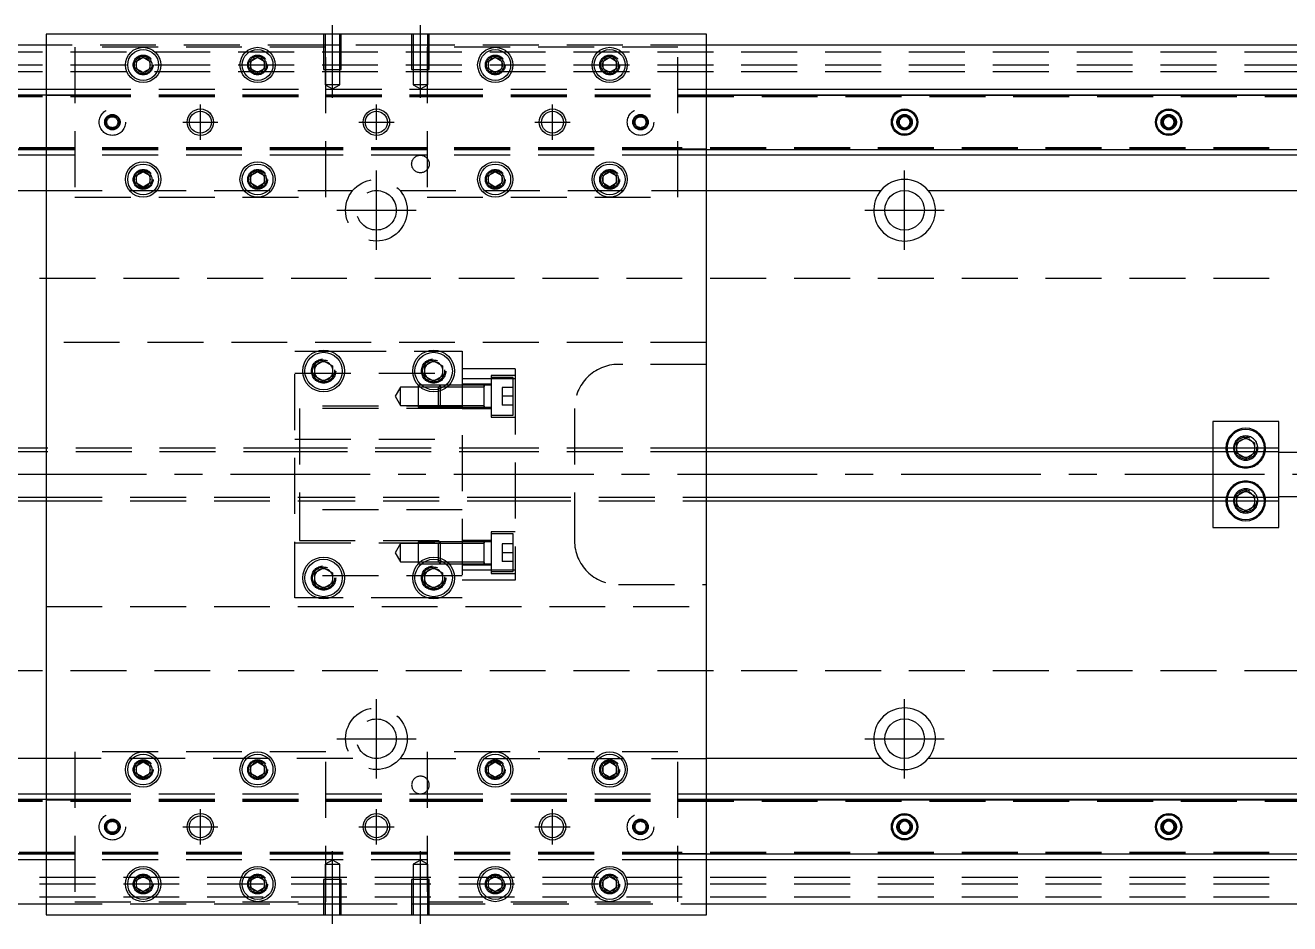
# Model space of a CAD drawing. Extents: x -10 to 720, y -253 to 102.
# Drawn here: x 180.2 to 467.5, y -102 to 102 of the extents above; entities that cross this region are included whole.
import ezdxf

# ---------------------------------------------------------------- set-up
doc = ezdxf.new("R2010")
doc.units = 0
doc.linetypes.add('CENTER', pattern=[50.8, 31.75, -6.35, 6.35, -6.35])
doc.linetypes.add('DASHED', pattern=[19.05, 12.7, -6.35])
doc.layers.get('0').update_dxf_attribs({"linetype": 'CONTINUOUS'})
doc.layers.add('CENTER', color=1, linetype='CENTER')

msp = doc.modelspace()

# ---------------------------------------------------------------- linework, layer by layer
at = {"color": 7, "linetype": 'CONTINUOUS'}
for p, q in [((335, 100), (185, 100)), ((185, 100), (185, -100)), ((335, -100), (335, 100)), ((185, 97.5), (0, 97.5)), ((520, 97.5), (335, 97.5)), ((205.5, 93.866026), (207, 94.73205)), ((205.5, 92.133974), (205.5, 93.866026)), ((207, 91.26795), (205.5, 92.133974)), ((207, 94.73205), (208.5, 93.866026)), ((208.5, 92.133974), (207, 91.26795)), ((208.5, 93.866026), (208.5, 92.133974)), ((231.5, 93.866026), (233, 94.73205)), ((231.5, 92.133974), (231.5, 93.866026)), ((233, 91.26795), (231.5, 92.133974)), ((233, 94.73205), (234.5, 93.866026)), ((234.5, 92.133974), (233, 91.26795)), ((234.5, 93.866026), (234.5, 92.133974)), ((285.5, 93.866026), (287, 94.73205)), ((285.5, 92.133974), (285.5, 93.866026)), ((287, 91.26795), (285.5, 92.133974)), ((287, 94.73205), (288.5, 93.866026)), ((288.5, 92.133974), (287, 91.26795)), ((288.5, 93.866026), (288.5, 92.133974)), ((311.5, 93.866026), (313, 94.73205)), ((311.5, 92.133974), (311.5, 93.866026)), ((313, 91.26795), (311.5, 92.133974)), ((313, 94.73205), (314.5, 93.866026)), ((314.5, 92.133974), (313, 91.26795)), ((314.5, 93.866026), (314.5, 92.133974)), ((0, 87.5), (185, 87.5)), ((0, 86.247728), (185, 86.247728)), ((335, 87.5), (520, 87.5)), ((335, 86.247728), (520, 86.247728)), ((380, 81.443376), (378.75, 80.721688)), ((378.75, 80.721688), (378.75, 79.278312)), ((381.25, 80.721688), (380, 81.443376)), ((381.25, 79.278312), (381.25, 80.721688)), ((438.75, 80.721688), (440, 81.443376)), ((440, 81.443376), (438.75, 80.721688)), ((438.75, 79.278312), (438.75, 80.721688)), ((438.75, 80.721688), (438.75, 79.278312)), ((440, 81.443376), (441.25, 80.721688)), ((441.25, 80.721688), (440, 81.443376)), ((441.25, 80.721688), (441.25, 79.278312)), ((441.25, 79.278312), (441.25, 80.721688)), ((378.75, 79.278312), (380, 78.556624)), ((380, 78.556624), (381.25, 79.278312)), ((440, 78.556624), (438.75, 79.278312)), ((438.75, 79.278312), (440, 78.556624)), ((441.25, 79.278312), (440, 78.556624)), ((440, 78.556624), (441.25, 79.278312)), ((185, 73.752272), (0, 73.752272)), ((185, 72.5), (0, 72.5)), ((520, 73.752272), (335, 73.752272)), ((520, 72.5), (335, 72.5)), ((205.5, 67.866026), (207, 68.73205)), ((205.5, 66.133974), (205.5, 67.866026)), ((207, 65.26795), (205.5, 66.133974)), ((207, 68.73205), (208.5, 67.866026)), ((208.5, 66.133974), (207, 65.26795)), ((208.5, 67.866026), (208.5, 66.133974)), ((231.5, 67.866026), (233, 68.73205)), ((231.5, 66.133974), (231.5, 67.866026)), ((233, 65.26795), (231.5, 66.133974)), ((233, 68.73205), (234.5, 67.866026)), ((234.5, 66.133974), (233, 65.26795)), ((234.5, 67.866026), (234.5, 66.133974)), ((285.5, 67.866026), (287, 68.73205)), ((285.5, 66.133974), (285.5, 67.866026)), ((287, 65.26795), (285.5, 66.133974)), ((287, 68.73205), (288.5, 67.866026)), ((288.5, 66.133974), (287, 65.26795)), ((288.5, 67.866026), (288.5, 66.133974)), ((311.5, 67.866026), (313, 68.73205)), ((311.5, 66.133974), (311.5, 67.866026)), ((313, 65.26795), (311.5, 66.133974)), ((313, 68.73205), (314.5, 67.866026)), ((314.5, 66.133974), (313, 65.26795)), ((314.5, 67.866026), (314.5, 66.133974)), ((145.361903, 64.5), (185, 64.5)), ((335, 64.5), (374.638097, 64.5)), ((385.361903, 64.5), (494.638098, 64.5)), ((246, 24.6547), (248, 25.809402)), ((246, 22.3453), (246, 24.6547)), ((248, 25.809402), (250, 24.6547)), ((250, 24.6547), (250, 22.3453)), ((271, 24.6547), (273, 25.809402)), ((271, 22.3453), (271, 24.6547)), ((273, 25.809402), (275, 24.6547)), ((275, 24.6547), (275, 22.3453)), ((248, 21.190598), (246, 22.3453)), ((250, 22.3453), (248, 21.190598)), ((273, 21.190598), (271, 22.3453)), ((275, 22.3453), (273, 21.190598)), ((279.5, 19.85352), (274.1, 19.85352)), ((274.1, 15.65352), (279.5, 15.65352)), ((465, 12), (450, 12)), ((450, 12), (450, 6)), ((465, 6), (465, 12)), ((185, 6), (60.5, 6)), ((465, 6), (335, 6)), ((455.5, 7.1547), (457.5, 8.309402)), ((455.5, 6), (455.5, 7.1547)), ((457.5, 8.309402), (459.5, 7.1547)), ((459.5, 7.1547), (459.5, 6)), ((465, -6), (465, 6)), ((470, 5), (465, 5)), ((465, -5), (470, -5)), ((60.5, -6), (185, -6)), ((335, -6), (465, -6)), ((450, -6), (450, -12)), ((455.5, -7.1547), (455.5, -6)), ((457.5, -8.309402), (455.5, -7.1547)), ((459.5, -7.1547), (457.5, -8.309402)), ((459.5, -6), (459.5, -7.1547)), ((465, -12), (465, -6)), ((450, -12), (465, -12)), ((279.5, -15.65352), (274.1, -15.65352)), ((274.1, -19.85352), (279.5, -19.85352)), ((246, -22.3453), (248, -21.190598)), ((246, -24.6547), (246, -22.3453)), ((248, -21.190598), (250, -22.3453)), ((250, -22.3453), (250, -24.6547)), ((271, -22.3453), (273, -21.190598)), ((271, -24.6547), (271, -22.3453)), ((273, -21.190598), (275, -22.3453)), ((275, -22.3453), (275, -24.6547)), ((248, -25.809402), (246, -24.6547)), ((250, -24.6547), (248, -25.809402)), ((273, -25.809402), (271, -24.6547)), ((275, -24.6547), (273, -25.809402)), ((185, -64.5), (145.361903, -64.5)), ((205.5, -66.133974), (207, -65.26795)), ((207, -65.26795), (208.5, -66.133974)), ((231.5, -66.133974), (233, -65.26795)), ((233, -65.26795), (234.5, -66.133974)), ((285.5, -66.133974), (287, -65.26795)), ((287, -65.26795), (288.5, -66.133974)), ((311.5, -66.133974), (313, -65.26795)), ((313, -65.26795), (314.5, -66.133974)), ((374.638097, -64.5), (335, -64.5)), ((494.638098, -64.5), (385.361903, -64.5)), ((205.5, -67.866026), (205.5, -66.133974)), ((207, -68.73205), (205.5, -67.866026)), ((208.5, -67.866026), (207, -68.73205)), ((208.5, -66.133974), (208.5, -67.866026)), ((231.5, -67.866026), (231.5, -66.133974)), ((233, -68.73205), (231.5, -67.866026)), ((234.5, -67.866026), (233, -68.73205)), ((234.5, -66.133974), (234.5, -67.866026)), ((285.5, -67.866026), (285.5, -66.133974)), ((287, -68.73205), (285.5, -67.866026)), ((288.5, -67.866026), (287, -68.73205)), ((288.5, -66.133974), (288.5, -67.866026)), ((311.5, -67.866026), (311.5, -66.133974)), ((313, -68.73205), (311.5, -67.866026)), ((314.5, -67.866026), (313, -68.73205)), ((314.5, -66.133974), (314.5, -67.866026)), ((0, -72.5), (185, -72.5)), ((0, -73.752272), (185, -73.752272)), ((335, -72.5), (520, -72.5)), ((335, -73.752272), (520, -73.752272)), ((380, -78.556624), (378.75, -79.278312)), ((378.75, -79.278312), (378.75, -80.721688)), ((381.25, -79.278312), (380, -78.556624)), ((381.25, -80.721688), (381.25, -79.278312)), ((438.75, -79.278312), (440, -78.556624)), ((440, -78.556624), (438.75, -79.278312)), ((438.75, -80.721688), (438.75, -79.278312)), ((438.75, -79.278312), (438.75, -80.721688)), ((440, -78.556624), (441.25, -79.278312)), ((441.25, -79.278312), (440, -78.556624)), ((441.25, -79.278312), (441.25, -80.721688)), ((441.25, -80.721688), (441.25, -79.278312)), ((378.75, -80.721688), (380, -81.443376)), ((380, -81.443376), (381.25, -80.721688)), ((440, -81.443376), (438.75, -80.721688)), ((438.75, -80.721688), (440, -81.443376)), ((441.25, -80.721688), (440, -81.443376)), ((440, -81.443376), (441.25, -80.721688)), ((185, -86.247728), (0, -86.247728)), ((185, -87.5), (0, -87.5)), ((520, -86.247728), (335, -86.247728)), ((520, -87.5), (335, -87.5)), ((205.5, -92.133974), (207, -91.26795)), ((207, -91.26795), (208.5, -92.133974)), ((231.5, -92.133974), (233, -91.26795)), ((233, -91.26795), (234.5, -92.133974)), ((285.5, -92.133974), (287, -91.26795)), ((287, -91.26795), (288.5, -92.133974)), ((311.5, -92.133974), (313, -91.26795)), ((313, -91.26795), (314.5, -92.133974)), ((205.5, -93.866026), (205.5, -92.133974)), ((207, -94.73205), (205.5, -93.866026)), ((208.5, -93.866026), (207, -94.73205)), ((208.5, -92.133974), (208.5, -93.866026)), ((231.5, -93.866026), (231.5, -92.133974)), ((233, -94.73205), (231.5, -93.866026)), ((234.5, -93.866026), (233, -94.73205)), ((234.5, -92.133974), (234.5, -93.866026)), ((285.5, -93.866026), (285.5, -92.133974)), ((287, -94.73205), (285.5, -93.866026)), ((288.5, -93.866026), (287, -94.73205)), ((288.5, -92.133974), (288.5, -93.866026)), ((311.5, -93.866026), (311.5, -92.133974)), ((313, -94.73205), (311.5, -93.866026)), ((314.5, -93.866026), (313, -94.73205)), ((314.5, -92.133974), (314.5, -93.866026)), ((0, -97.5), (185, -97.5)), ((335, -97.5), (520, -97.5)), ((185, -100), (335, -100))]:
    msp.add_line(p, q, dxfattribs=at)
at = {"color": 3, "linetype": 'DASHED'}
for p, q in [((248.000006, 100), (248.000006, 92)), ((248.35, 100), (248.35, 92)), ((251.65, 92), (251.65, 100)), ((251.999994, 92), (251.999994, 100)), ((268.000006, 100), (268.000006, 92)), ((268.35, 100), (268.35, 92)), ((271.65, 92), (271.65, 100)), ((271.999994, 92), (271.999994, 100)), ((0, 96), (520, 96)), ((248.000006, 97.5), (185, 97.5)), ((248.5, 97), (191.5, 97)), ((191.5, 97), (191.5, 63)), ((251.999994, 97.5), (248.000006, 97.5)), ((248.5, 63), (248.5, 97)), ((268.000006, 97.5), (251.999994, 97.5)), ((271.999994, 97.5), (268.000006, 97.5)), ((328.5, 97), (271.5, 97)), ((271.5, 97), (271.5, 63)), ((335, 97.5), (271.999994, 97.5)), ((328.5, 63), (328.5, 97)), ((0, 93), (520, 93)), ((205, 93), (205.030168, 93.346066)), ((234.973226, 93.326156), (235, 93)), ((248.000006, 92), (251.999994, 92)), ((248.35, 92), (248.35, 88.5)), ((251.65, 88.5), (251.65, 92)), ((268.000006, 92), (271.999994, 92)), ((268.35, 92), (268.35, 88.5)), ((271.65, 88.5), (271.65, 92)), ((288.973226, 93.326156), (289, 93)), ((311, 93), (311.030168, 93.346066)), ((0, 91.5), (520, 91.5)), ((185, 87.5), (191.5, 87.5)), ((185, 86.247728), (191.5, 86.247728)), ((191.5, 87.5), (248.5, 87.5)), ((191.5, 86.247728), (248.5, 86.247728)), ((251.65, 88.5), (248.35, 88.5)), ((248.35, 88.5), (250, 87.547372)), ((248.5, 87.5), (271.5, 87.5)), ((248.5, 86.247728), (271.5, 86.247728)), ((250, 87.547372), (251.65, 88.5)), ((271.65, 88.5), (268.35, 88.5)), ((268.35, 88.5), (270, 87.547372)), ((270, 87.547372), (271.65, 88.5)), ((271.5, 87.5), (328.5, 87.5)), ((271.5, 86.247728), (328.5, 86.247728)), ((328.5, 87.5), (335, 87.5)), ((328.5, 86.247728), (335, 86.247728)), ((0, 86.1147), (185, 86.1147)), ((0, 86.1), (191.5, 86.1)), ((0, 85.8), (191.5, 85.8)), ((185, 86.1147), (191.5, 86.1147)), ((191.5, 86.1147), (248.5, 86.1147)), ((191.5, 86.1), (248.5, 86.1)), ((191.5, 85.8), (248.5, 85.8)), ((248.5, 86.1147), (271.5, 86.1147)), ((248.5, 86.1), (271.5, 86.1)), ((248.5, 85.8), (271.5, 85.8)), ((271.5, 86.1147), (328.5, 86.1147)), ((271.5, 86.1), (328.5, 86.1)), ((271.5, 86.1), (328.5, 86.1)), ((271.5, 85.8), (328.5, 85.8)), ((271.5, 85.8), (328.5, 85.8)), ((328.5, 86.1147), (335, 86.1147)), ((328.5, 86.1), (520, 86.1)), ((328.5, 85.8), (520, 85.8)), ((335, 86.1147), (520, 86.1147)), ((378.522626, 80.25955), (378.5, 80)), ((438.522626, 80.25955), (438.5, 80)), ((438.5, 80), (438.516134, 80.21941)), ((191.5, 74.2), (0, 74.2)), ((191.5, 73.9), (0, 73.9)), ((185, 73.8853), (0, 73.8853)), ((191.5, 73.8853), (185, 73.8853)), ((191.5, 73.752272), (185, 73.752272)), ((191.5, 72.5), (185, 72.5)), ((248.5, 74.2), (191.5, 74.2)), ((248.5, 73.9), (191.5, 73.9)), ((248.5, 73.8853), (191.5, 73.8853)), ((248.5, 73.752272), (191.5, 73.752272)), ((248.5, 72.5), (191.5, 72.5)), ((271.5, 74.2), (248.5, 74.2)), ((271.5, 73.9), (248.5, 73.9)), ((271.5, 73.8853), (248.5, 73.8853)), ((271.5, 73.752272), (248.5, 73.752272)), ((271.5, 72.5), (248.5, 72.5)), ((328.5, 74.2), (271.5, 74.2)), ((328.5, 74.2), (271.5, 74.2)), ((328.5, 73.9), (271.5, 73.9)), ((328.5, 73.9), (271.5, 73.9)), ((328.5, 73.8853), (271.5, 73.8853)), ((328.5, 73.752272), (271.5, 73.752272)), ((328.5, 72.5), (271.5, 72.5)), ((520, 74.2), (328.5, 74.2)), ((520, 73.9), (328.5, 73.9)), ((335, 73.8853), (328.5, 73.8853)), ((335, 73.752272), (328.5, 73.752272)), ((335, 72.5), (328.5, 72.5)), ((520, 73.8853), (335, 73.8853)), ((205, 67), (205.030168, 67.346066)), ((234.973226, 67.326156), (235, 67)), ((285, 67), (285.023172, 67.30356)), ((311, 67), (311.030168, 67.346066)), ((185, 64.5), (254.638098, 64.5)), ((265.361903, 64.5), (335, 64.5)), ((191.5, 63), (248.5, 63)), ((271.5, 63), (328.5, 63)), ((520, 44.5), (0, 44.5)), ((335, 30), (185, 30)), ((241.5, 28), (246.47931, 28)), ((241.5, -28), (241.5, 28)), ((246.47931, 28), (249.52069, 28)), ((249.52069, 28), (271.47931, 28)), ((271.47931, 28), (274.52069, 28)), ((274.52069, 28), (279.5, 28)), ((279.5, 28), (279.5, -28)), ((241.5, 23), (279.5, 23)), ((250.483582, 23.786038), (250.5, 23.5)), ((275.483582, 23.786038), (275.5, 23.5)), ((291.5, 24), (279.5, 24)), ((291.5, 24), (291.5, 21.748564)), ((335, 25), (315, 25)), ((269.5, 20.253516), (269.5, 15.253526)), ((269.532604, 20.253516), (269.5, 20.253516)), ((270.25722, 20.253516), (269.532604, 20.253516)), ((274.5, 20.253518), (270.25722, 20.253516)), ((274.5, 20.25352), (274.1, 19.85352)), ((274.5, 20.25352), (274.5, 19.523506)), ((275.742786, 20.25352), (274.5, 20.25352)), ((275.74278, 20.253516), (274.5, 20.253518)), ((276.467396, 20.253516), (275.74278, 20.253516)), ((276.467402, 20.25352), (275.742786, 20.25352)), ((279.5, 20.253516), (276.467396, 20.253516)), ((279.5, 20.253518), (276.467402, 20.25352)), ((291.5, 21.748564), (279.5, 21.748564)), ((286.1, 20.50352), (279.5, 20.50352)), ((284.505, 20.25352), (279.5, 20.253518)), ((286.1, 20.25352), (284.495, 20.25352)), ((284.5, 15.254372), (284.5, 20.253526)), ((284.5, 15.253516), (284.5, 20.253526)), ((284.5, 19.996122), (284.5, 20.25352)), ((284.5, 20.25352), (284.5, 19.996072)), ((286.1, 22.50352), (286.1, 13.00352)), ((291.5, 22.50352), (286.1, 22.50352)), ((291.1, 22.00352), (286.1, 22.00352)), ((291.1, 13.50352), (291.1, 22.00352)), ((291.5, 21.748564), (291.5, -21.748564)), ((265.5, 19.85352), (264.287564, 17.75352)), ((264.287564, 17.75352), (265.5, 15.65352)), ((265.5, 15.65352), (265.5, 19.85352)), ((269.5, 19.85352), (265.5, 19.85352)), ((274.1, 19.85352), (269.5, 19.85352)), ((274.1, 15.65352), (274.1, 19.85352)), ((279.5, 19.85352), (274.1, 19.85352)), ((274.5, 19.523506), (274.5, 18.99306)), ((274.5, 18.99306), (274.5, 15.25352)), ((284.5, 19.85352), (279.5, 19.85352)), ((284.5, 15.51097), (284.5, 19.996122)), ((288.6, 19.75352), (288.6, 17.75352)), ((291.1, 19.75352), (288.6, 19.75352)), ((291.1, 17.75352), (288.6, 17.75352)), ((288.6, 17.75352), (288.6, 15.75352)), ((279.5, 15.5), (241.5, 15.5)), ((242.5, 15), (242.5, -15)), ((279.5, 15), (242.5, 15)), ((265.5, 15.65352), (269.5, 15.65352)), ((269.5, 15.65352), (274.1, 15.65352)), ((269.5, 15.253526), (274.5, 15.253524)), ((274.1, 15.65352), (274.5, 15.25352)), ((274.1, 15.65352), (279.5, 15.65352)), ((274.5, 15.253524), (279.5, 15.253526)), ((274.5, 15.25352), (279.5, 15.25352)), ((279.5, 15.65352), (284.5, 15.65352)), ((279.5, 15.25352), (284.505, 15.25352)), ((279.5, 15.00352), (286.1, 15.00352)), ((284.495, 15.25352), (286.1, 15.25352)), ((284.5, 15.510988), (284.5, 15.25352)), ((284.5, 15.25352), (284.5, 15.51097)), ((284.5, 15.253516), (284.5, 15.254372)), ((291.1, 15.75352), (288.6, 15.75352)), ((305, 15), (305, -15)), ((286.1, 13.50352), (291.1, 13.50352)), ((286.1, 13.00352), (291.5, 13.00352)), ((242.5, 6), (185, 6)), ((241.5, 8), (279.5, 8)), ((291.5, 6), (242.5, 6)), ((335, 6), (291.5, 6)), ((450, 6), (450, 5.125)), ((455.5, 5.125), (455.5, 6)), ((459.5, 6), (459.5, 5.125)), ((459.983582, 6.286038), (460, 6)), ((242.5, 5.125), (185, 5.125)), ((291.5, 5.125), (242.5, 5.125)), ((335, 5.125), (291.5, 5.125)), ((450, 5.125), (450, -5.125)), ((455.5, 4.8453), (455.5, 5.125)), ((457.5, 3.690598), (455.5, 4.8453)), ((459.5, 4.8453), (457.5, 3.690598)), ((459.5, 5.125), (459.5, 4.8453)), ((185, -5.125), (242.5, -5.125)), ((242.5, -5.125), (291.5, -5.125)), ((291.5, -5.125), (335, -5.125)), ((450, -5.125), (450, -6)), ((455, -6), (455.018502, -5.696412)), ((455.5, -4.8453), (457.5, -3.690598)), ((455.5, -5.125), (455.5, -4.8453)), ((455.5, -6), (455.5, -5.125)), ((457.5, -3.690598), (459.5, -4.8453)), ((459.5, -4.8453), (459.5, -5.125)), ((459.5, -5.125), (459.5, -6)), ((185, -6), (242.5, -6)), ((279.5, -8), (241.5, -8)), ((242.5, -6), (291.5, -6)), ((291.5, -6), (335, -6)), ((286.1, -13.00352), (286.1, -22.50352)), ((291.5, -13.00352), (286.1, -13.00352)), ((291.1, -13.50352), (286.1, -13.50352)), ((291.1, -22.00352), (291.1, -13.50352)), ((241.5, -15.5), (279.5, -15.5)), ((242.5, -15), (279.5, -15)), ((265.5, -15.65352), (264.287564, -17.75352)), ((265.5, -19.85352), (265.5, -15.65352)), ((269.5, -15.65352), (265.5, -15.65352)), ((274.5, -15.253524), (269.5, -15.253526)), ((269.5, -15.253526), (269.5, -20.253516)), ((274.1, -15.65352), (269.5, -15.65352)), ((274.5, -15.25352), (274.1, -15.65352)), ((274.1, -19.85352), (274.1, -15.65352)), ((279.5, -15.65352), (274.1, -15.65352)), ((274.5, -15.25352), (274.5, -18.99306)), ((279.5, -15.25352), (274.5, -15.25352)), ((279.5, -15.253526), (274.5, -15.253524)), ((286.1, -15.00352), (279.5, -15.00352)), ((284.505, -15.25352), (279.5, -15.25352)), ((284.5, -15.65352), (279.5, -15.65352)), ((286.1, -15.25352), (284.495, -15.25352)), ((284.5, -20.253526), (284.5, -15.253516)), ((284.5, -15.65352), (284.5, -15.253516)), ((284.5, -15.51092), (284.5, -15.25352)), ((284.5, -15.25352), (284.5, -15.51097)), ((284.5, -19.996072), (284.5, -15.51092)), ((284.5, -19.85352), (284.5, -15.65352)), ((288.6, -15.75352), (288.6, -17.75352)), ((291.1, -15.75352), (288.6, -15.75352)), ((264.287564, -17.75352), (265.5, -19.85352)), ((265.5, -19.85352), (269.5, -19.85352)), ((269.5, -19.85352), (274.1, -19.85352)), ((274.1, -19.85352), (274.5, -20.25352)), ((274.1, -19.85352), (279.5, -19.85352)), ((274.5, -18.99306), (274.5, -19.523506)), ((274.5, -19.523506), (274.5, -20.25352)), ((279.5, -19.85352), (284.5, -19.85352)), ((284.5, -20.253526), (284.5, -19.85352)), ((284.5, -19.996054), (284.5, -20.25352)), ((284.5, -20.25352), (284.5, -19.996072)), ((288.6, -17.75352), (288.6, -19.75352)), ((291.1, -17.75352), (288.6, -17.75352)), ((291.1, -19.75352), (288.6, -19.75352)), ((269.5, -20.253516), (269.532604, -20.253516)), ((269.532604, -20.253516), (270.25722, -20.253516)), ((270.25722, -20.253516), (274.5, -20.253518)), ((274.5, -20.253518), (275.74278, -20.253516)), ((274.5, -20.25352), (275.742786, -20.25352)), ((275.74278, -20.253516), (276.467396, -20.253516)), ((275.742786, -20.25352), (276.467402, -20.25352)), ((276.467396, -20.253516), (279.5, -20.253516)), ((276.467402, -20.25352), (279.5, -20.253518)), ((279.5, -20.253518), (284.505, -20.25352)), ((279.5, -20.50352), (286.1, -20.50352)), ((291.5, -21.748564), (279.5, -21.748564)), ((284.495, -20.25352), (286.1, -20.25352)), ((286.1, -22.00352), (291.1, -22.00352)), ((286.1, -22.50352), (291.5, -22.50352)), ((291.5, -21.748564), (291.5, -24)), ((279.5, -23), (241.5, -23)), ((245.5, -23.5), (245.518502, -23.196412)), ((275.483582, -23.213962), (275.5, -23.5)), ((291.5, -24), (279.5, -24)), ((315, -25), (335, -25)), ((246.47931, -28), (241.5, -28)), ((249.52069, -28), (246.47931, -28)), ((271.47931, -28), (249.52069, -28)), ((274.52069, -28), (271.47931, -28)), ((279.5, -28), (274.52069, -28)), ((185, -30), (335, -30)), ((0, -44.5), (520, -44.5)), ((248.5, -63), (191.5, -63)), ((191.5, -63), (191.5, -97)), ((248.5, -97), (248.5, -63)), ((328.5, -63), (271.5, -63)), ((271.5, -63), (271.5, -97)), ((328.5, -97), (328.5, -63)), ((254.638098, -64.5), (185, -64.5)), ((265.361903, -64.5), (335, -64.5)), ((205, -67), (205.030168, -66.653934)), ((231, -67), (231.023172, -66.69644)), ((285, -67), (285.023172, -66.69644)), ((311, -67), (311.030168, -66.653934)), ((0, -73.8853), (185, -73.8853)), ((0, -73.9), (191.5, -73.9)), ((0, -74.2), (191.5, -74.2)), ((185, -72.5), (191.5, -72.5)), ((185, -73.752272), (191.5, -73.752272)), ((185, -73.8853), (191.5, -73.8853)), ((191.5, -72.5), (248.5, -72.5)), ((191.5, -73.752272), (248.5, -73.752272)), ((191.5, -73.8853), (248.5, -73.8853)), ((191.5, -73.9), (248.5, -73.9)), ((191.5, -74.2), (248.5, -74.2)), ((248.5, -72.5), (271.5, -72.5)), ((248.5, -73.752272), (271.5, -73.752272)), ((248.5, -73.8853), (271.5, -73.8853)), ((248.5, -73.9), (271.5, -73.9)), ((248.5, -74.2), (271.5, -74.2)), ((271.5, -72.5), (328.5, -72.5)), ((271.5, -73.752272), (328.5, -73.752272)), ((271.5, -73.8853), (328.5, -73.8853)), ((271.5, -73.9), (328.5, -73.9)), ((271.5, -73.9), (328.5, -73.9)), ((271.5, -74.2), (328.5, -74.2)), ((271.5, -74.2), (328.5, -74.2)), ((328.5, -72.5), (335, -72.5)), ((328.5, -73.752272), (335, -73.752272)), ((328.5, -73.8853), (335, -73.8853)), ((328.5, -73.9), (520, -73.9)), ((328.5, -74.2), (520, -74.2)), ((335, -73.8853), (520, -73.8853)), ((378.522626, -79.74045), (378.5, -80)), ((438.522626, -79.74045), (438.5, -80)), ((438.5, -80), (438.516134, -79.78059)), ((191.5, -85.8), (0, -85.8)), ((191.5, -86.1), (0, -86.1)), ((185, -86.1147), (0, -86.1147)), ((191.5, -86.1147), (185, -86.1147)), ((248.5, -85.8), (191.5, -85.8)), ((248.5, -86.1), (191.5, -86.1)), ((248.5, -86.1147), (191.5, -86.1147)), ((271.5, -85.8), (248.5, -85.8)), ((271.5, -86.1), (248.5, -86.1)), ((271.5, -86.1147), (248.5, -86.1147)), ((328.5, -85.8), (271.5, -85.8)), ((328.5, -85.8), (271.5, -85.8)), ((328.5, -86.1), (271.5, -86.1)), ((328.5, -86.1), (271.5, -86.1)), ((328.5, -86.1147), (271.5, -86.1147)), ((520, -85.8), (328.5, -85.8)), ((520, -86.1), (328.5, -86.1)), ((335, -86.1147), (328.5, -86.1147)), ((520, -86.1147), (335, -86.1147)), ((191.5, -86.247728), (185, -86.247728)), ((191.5, -87.5), (185, -87.5)), ((248.5, -86.247728), (191.5, -86.247728)), ((248.5, -87.5), (191.5, -87.5)), ((250, -87.547372), (248.35, -88.5)), ((248.35, -88.5), (250, -88.5)), ((248.35, -88.5), (248.35, -92)), ((271.5, -86.247728), (248.5, -86.247728)), ((271.5, -87.5), (248.5, -87.5)), ((251.65, -88.5), (250, -87.547372)), ((250, -88.5), (251.65, -88.5)), ((251.65, -92), (251.65, -88.5)), ((270, -87.547372), (268.35, -88.5)), ((268.35, -88.5), (270, -88.5)), ((268.35, -88.5), (268.35, -92)), ((271.65, -88.5), (270, -87.547372)), ((270, -88.5), (271.65, -88.5)), ((328.5, -86.247728), (271.5, -86.247728)), ((328.5, -87.5), (271.5, -87.5)), ((271.65, -92), (271.65, -88.5)), ((335, -86.247728), (328.5, -86.247728)), ((335, -87.5), (328.5, -87.5)), ((520, -91.5), (0, -91.5)), ((520, -93), (0, -93)), ((208.973226, -92.673844), (209, -93)), ((231, -93), (231.023172, -92.69644)), ((251.999994, -92), (248.000006, -92)), ((248.000006, -92), (248.000006, -100)), ((248.35, -92), (248.35, -100)), ((251.65, -100), (251.65, -92)), ((251.999994, -100), (251.999994, -92)), ((271.999994, -92), (268.000006, -92)), ((268.000006, -92), (268.000006, -100)), ((268.35, -92), (268.35, -100)), ((271.65, -100), (271.65, -92)), ((271.999994, -100), (271.999994, -92)), ((285, -93), (285.023172, -92.69644)), ((311, -93), (311.030168, -92.653934)), ((520, -96), (0, -96)), ((185, -97.5), (248.000006, -97.5)), ((191.5, -97), (248.5, -97)), ((248.000006, -97.5), (251.999994, -97.5)), ((251.999994, -97.5), (268.000006, -97.5)), ((268.000006, -97.5), (271.999994, -97.5)), ((271.5, -97), (328.5, -97)), ((271.999994, -97.5), (335, -97.5))]:
    msp.add_line(p, q, dxfattribs=at)
at = {"color": 3, "linetype": 'CONTINUOUS'}
for p, q in [((185, 5.125), (60.5, 5.125)), ((465, 5.125), (335, 5.125)), ((60.5, -5.125), (185, -5.125)), ((335, -5.125), (465, -5.125))]:
    msp.add_line(p, q, dxfattribs=at)
at = {"color": 7, "linetype": 'CONTINUOUS'}
for centre, radius in [((207, 93), 4), ((207, 93), 3.5), ((233, 93), 4), ((233, 93), 3.5), ((287, 93), 4), ((287, 93), 3.5), ((313, 93), 4), ((313, 93), 3.5), ((220, 80), 2.5), ((260, 80), 3), ((260, 80), 2.5), ((300, 80), 2.5), ((380, 80), 3), ((380, 80), 2.75), ((440, 80), 3), ((440, 80), 3), ((440, 80), 2.75), ((440, 80), 2.75), ((207, 67), 4), ((207, 67), 3.5), ((233, 67), 4), ((233, 67), 3.5), ((287, 67), 4), ((287, 67), 3.5), ((313, 67), 4), ((313, 67), 3.5), ((380, 60), 4.5), ((248, 23.5), 4.75), ((248, 23.5), 4.25), ((273, 23.5), 4.75), ((273, 23.5), 4.25), ((248, -23.5), 4.75), ((248, -23.5), 4.25), ((273, -23.5), 4.75), ((273, -23.5), 4.25), ((380, -60), 4.5), ((207, -67), 4), ((233, -67), 4), ((287, -67), 4), ((313, -67), 4), ((207, -67), 3.5), ((233, -67), 3.5), ((287, -67), 3.5), ((313, -67), 3.5), ((220, -80), 2.5), ((260, -80), 3), ((260, -80), 2.5), ((300, -80), 2.5), ((380, -80), 3), ((380, -80), 2.75), ((440, -80), 3), ((440, -80), 3), ((440, -80), 2.75), ((440, -80), 2.75), ((207, -93), 4), ((233, -93), 4), ((287, -93), 4), ((313, -93), 4), ((207, -93), 3.5), ((233, -93), 3.5), ((287, -93), 3.5), ((313, -93), 3.5)]:
    msp.add_circle(centre, radius, dxfattribs=at)
at = {"color": 3, "linetype": 'DASHED'}
for centre, radius in [((207, 93), 2.25), ((207, 93), 2), ((233, 93), 2.25), ((233, 93), 2), ((287, 93), 2.25), ((287, 93), 2), ((313, 93), 2.25), ((313, 93), 2), ((200, 80), 3), ((200, 80), 1.75), ((200, 80), 1.5), ((200, 80), 1.25), ((320, 80), 3), ((320, 80), 1.75), ((320, 80), 1.5), ((320, 80), 1.25), ((380, 80), 1.75), ((380, 80), 1.5), ((440, 80), 1.75), ((440, 80), 1.75), ((440, 80), 1.5), ((440, 80), 1.5), ((270, 70.5), 2), ((207, 67), 2.25), ((207, 67), 2), ((233, 67), 2.25), ((233, 67), 2), ((287, 67), 2.25), ((287, 67), 2), ((313, 67), 2.25), ((313, 67), 2), ((260, 60), 7), ((260, 60), 4.5), ((248, 23.5), 2.75), ((248, 23.5), 2.5), ((273, 23.5), 2.75), ((273, 23.5), 2.5), ((457.5, 6), 2.5), ((457.5, -6), 2.5), ((248, -23.5), 2.75), ((248, -23.5), 2.5), ((273, -23.5), 2.75), ((273, -23.5), 2.5), ((260, -60), 7), ((260, -60), 4.5), ((207, -67), 2.25), ((207, -67), 2), ((233, -67), 2.25), ((233, -67), 2), ((287, -67), 2.25), ((287, -67), 2), ((313, -67), 2.25), ((313, -67), 2), ((200, -80), 3), ((320, -80), 3), ((200, -80), 1.75), ((200, -80), 1.5), ((200, -80), 1.25), ((320, -80), 1.75), ((320, -80), 1.5), ((320, -80), 1.25), ((380, -80), 1.75), ((380, -80), 1.5), ((440, -80), 1.75), ((440, -80), 1.75), ((440, -80), 1.5), ((440, -80), 1.5), ((207, -93), 2.25), ((207, -93), 2), ((233, -93), 2.25), ((233, -93), 2), ((287, -93), 2.25), ((287, -93), 2), ((313, -93), 2.25), ((313, -93), 2)]:
    msp.add_circle(centre, radius, dxfattribs=at)
at = {"color": 3, "linetype": 'CONTINUOUS'}
for centre in [(220, 80), (300, 80), (220, -80), (300, -80)]:
    msp.add_circle(centre, 3, dxfattribs=at)
at = {"color": 7, "linetype": 'CONTINUOUS'}
for centre, radius, start, end in [((207, 93), 1.65, 155.380023, 180), ((207, 93), 1.65, 180, 204.619977), ((207, 93), 1.65, 144.619977, 155.380023), ((207, 93), 1.65, 204.619977, 215.380023), ((207, 93), 1.65, 95.380023, 144.619977), ((207, 93), 1.65, 215.380023, 264.619977), ((207, 93), 1.65, 84.619977, 95.380023), ((207, 93), 1.65, 35.380023, 84.619977), ((207, 93), 1.65, 275.380023, 324.619977), ((207, 93), 1.65, 24.619977, 35.380023), ((207, 93), 1.65, 324.619977, 335.380023), ((207, 93), 1.65, 335.380023, 24.619977), ((233, 93), 1.65, 155.380023, 180), ((233, 93), 1.65, 180, 204.619977), ((233, 93), 1.65, 144.619977, 155.380023), ((233, 93), 1.65, 204.619977, 215.380023), ((233, 93), 1.65, 95.380023, 144.619977), ((233, 93), 1.65, 215.380023, 264.619977), ((233, 93), 1.65, 84.619977, 95.380023), ((233, 93), 1.65, 35.380023, 84.619977), ((233, 93), 1.65, 275.380023, 324.619977), ((233, 93), 1.65, 24.619977, 35.380023), ((233, 93), 1.65, 324.619977, 335.380023), ((233, 93), 1.65, 335.380023, 24.619977), ((287, 93), 1.65, 155.380023, 180), ((287, 93), 1.65, 180, 204.619977), ((287, 93), 1.65, 144.619977, 155.380023), ((287, 93), 1.65, 204.619977, 215.380023), ((287, 93), 1.65, 95.380023, 144.619977), ((287, 93), 1.65, 215.380023, 264.619977), ((287, 93), 1.65, 84.619977, 95.380023), ((287, 93), 1.65, 35.380023, 84.619977), ((287, 93), 1.65, 275.380023, 324.619977), ((287, 93), 1.65, 24.619977, 35.380023), ((287, 93), 1.65, 324.619977, 335.380023), ((287, 93), 1.65, 335.380023, 24.619977), ((313, 93), 1.65, 155.380023, 180), ((313, 93), 1.65, 180, 204.619977), ((313, 93), 1.65, 144.619977, 155.380023), ((313, 93), 1.65, 204.619977, 215.380023), ((313, 93), 1.65, 95.380023, 144.619977), ((313, 93), 1.65, 215.380023, 264.619977), ((313, 93), 1.65, 84.619977, 95.380023), ((313, 93), 1.65, 35.380023, 84.619977), ((313, 93), 1.65, 275.380023, 324.619977), ((313, 93), 1.65, 24.619977, 35.380023), ((313, 93), 1.65, 324.619977, 335.380023), ((313, 93), 1.65, 335.380023, 24.619977), ((207, 93), 1.65, 264.619977, 275.380023), ((233, 93), 1.65, 264.619977, 275.380023), ((287, 93), 1.65, 264.619977, 275.380023), ((313, 93), 1.65, 264.619977, 275.380023), ((380, 80), 1.25, 120, 180), ((380, 80), 1.25, 60, 120), ((380, 80), 1.25, 0, 60), ((440, 80), 1.25, 120, 180), ((440, 80), 1.25, 120, 180), ((440, 80), 1.25, 60, 120), ((440, 80), 1.25, 60, 120), ((440, 80), 1.25, 0, 60), ((440, 80), 1.25, 0, 60), ((380, 80), 1.25, 180, 240), ((380, 80), 1.25, 240, 300), ((380, 80), 1.25, 300, 0), ((440, 80), 1.25, 180, 240), ((440, 80), 1.25, 180, 240), ((440, 80), 1.25, 240, 300), ((440, 80), 1.25, 240, 300), ((440, 80), 1.25, 300, 0), ((440, 80), 1.25, 300, 0), ((207, 67), 1.65, 155.380023, 180), ((207, 67), 1.65, 180, 204.619977), ((207, 67), 1.65, 144.619977, 155.380023), ((207, 67), 1.65, 204.619977, 215.380023), ((207, 67), 1.65, 95.380023, 144.619977), ((207, 67), 1.65, 84.619977, 95.380023), ((207, 67), 1.65, 35.380023, 84.619977), ((207, 67), 1.65, 24.619977, 35.380023), ((207, 67), 1.65, 324.619977, 335.380023), ((207, 67), 1.65, 335.380023, 24.619977), ((233, 67), 1.65, 155.380023, 180), ((233, 67), 1.65, 180, 204.619977), ((233, 67), 1.65, 144.619977, 155.380023), ((233, 67), 1.65, 204.619977, 215.380023), ((233, 67), 1.65, 95.380023, 144.619977), ((233, 67), 1.65, 84.619977, 95.380023), ((233, 67), 1.65, 35.380023, 84.619977), ((233, 67), 1.65, 24.619977, 35.380023), ((233, 67), 1.65, 324.619977, 335.380023), ((233, 67), 1.65, 335.380023, 24.619977), ((287, 67), 1.65, 155.380023, 180), ((287, 67), 1.65, 180, 204.619977), ((287, 67), 1.65, 144.619977, 155.380023), ((287, 67), 1.65, 204.619977, 215.380023), ((287, 67), 1.65, 95.380023, 144.619977), ((287, 67), 1.65, 84.619977, 95.380023), ((287, 67), 1.65, 35.380023, 84.619977), ((287, 67), 1.65, 24.619977, 35.380023), ((287, 67), 1.65, 324.619977, 335.380023), ((287, 67), 1.65, 335.380023, 24.619977), ((313, 67), 1.65, 155.380023, 180), ((313, 67), 1.65, 180, 204.619977), ((313, 67), 1.65, 144.619977, 155.380023), ((313, 67), 1.65, 204.619977, 215.380023), ((313, 67), 1.65, 95.380023, 144.619977), ((313, 67), 1.65, 84.619977, 95.380023), ((313, 67), 1.65, 35.380023, 84.619977), ((313, 67), 1.65, 24.619977, 35.380023), ((313, 67), 1.65, 324.619977, 335.380023), ((313, 67), 1.65, 335.380023, 24.619977), ((380, 60), 7, 40.005201, 139.994799), ((207, 67), 1.65, 215.380023, 264.619977), ((207, 67), 1.65, 264.619977, 275.380023), ((207, 67), 1.65, 275.380023, 324.619977), ((233, 67), 1.65, 215.380023, 264.619977), ((233, 67), 1.65, 264.619977, 275.380023), ((233, 67), 1.65, 275.380023, 324.619977), ((287, 67), 1.65, 215.380023, 264.619977), ((287, 67), 1.65, 264.619977, 275.380023), ((287, 67), 1.65, 275.380023, 324.619977), ((313, 67), 1.65, 215.380023, 264.619977), ((313, 67), 1.65, 264.619977, 275.380023), ((313, 67), 1.65, 275.380023, 324.619977), ((380, 60), 7, 139.994799, 40.005201), ((248, 23.5), 2.1, 162.24721, 180), ((248, 23.5), 2.1, 180, 197.75279), ((248, 23.5), 2.1, 137.75279, 162.24721), ((248, 23.5), 2.1, 102.24721, 137.75279), ((248, 23.5), 2.1, 77.75279, 102.24721), ((248, 23.5), 2.1, 42.24721, 77.75279), ((248, 23.5), 2.1, 17.75279, 42.24721), ((248, 23.5), 2.1, 342.24721, 17.75279), ((273, 23.5), 2.1, 162.24721, 180), ((273, 23.5), 2.1, 180, 197.75279), ((273, 23.5), 2.1, 137.75279, 162.24721), ((273, 23.5), 2.1, 102.24721, 137.75279), ((273, 23.5), 2.1, 77.75279, 102.24721), ((273, 23.5), 2.1, 42.24721, 77.75279), ((273, 23.5), 2.1, 17.75279, 42.24721), ((273, 23.5), 2.1, 342.24721, 17.75279), ((248, 23.5), 2.1, 197.75279, 222.24721), ((248, 23.5), 2.1, 222.24721, 257.75279), ((248, 23.5), 2.1, 257.75279, 282.24721), ((248, 23.5), 2.1, 282.24721, 317.75279), ((248, 23.5), 2.1, 317.75279, 342.24721), ((273, 23.5), 2.1, 197.75279, 222.24721), ((273, 23.5), 2.1, 222.24721, 257.75279), ((273, 23.5), 2.1, 257.75279, 282.24721), ((273, 23.5), 2.1, 282.24721, 317.75279), ((273, 23.5), 2.1, 317.75279, 342.24721), ((457.5, 6), 4.5, 0, 180), ((457.5, 6), 4.25, 0, 180), ((457.5, 6), 2.1, 162.24721, 180), ((457.5, 6), 2.1, 180, 197.75279), ((457.5, 6), 2.1, 137.75279, 162.24721), ((457.5, 6), 2.1, 102.24721, 137.75279), ((457.5, 6), 2.1, 77.75279, 102.24721), ((457.5, 6), 2.1, 42.24721, 77.75279), ((457.5, 6), 2.1, 17.75279, 42.24721), ((457.5, 6), 2.1, 0, 17.75279), ((457.5, 6), 2.1, 342.24721, 0), ((457.5, 6), 2.1, 197.75279, 204.624318), ((457.5, 6), 2.1, 204.624318, 222.24721), ((457.5, 6), 2.1, 222.24721, 257.75279), ((457.5, 6), 2.1, 257.75279, 282.24721), ((457.5, 6), 2.1, 282.24721, 317.75279), ((457.5, 6), 2.1, 317.75279, 335.375682), ((457.5, 6), 2.1, 335.375682, 342.24721), ((457.5, -6), 2.1, 162.24721, 180), ((457.5, -6), 2.1, 155.375682, 162.24721), ((457.5, -6), 2.1, 137.75279, 155.375682), ((457.5, -6), 2.1, 102.24721, 137.75279), ((457.5, -6), 2.1, 77.75279, 102.24721), ((457.5, -6), 2.1, 42.24721, 77.75279), ((457.5, -6), 2.1, 24.624318, 42.24721), ((457.5, -6), 2.1, 17.75279, 24.624318), ((457.5, -6), 2.1, 0, 17.75279), ((457.5, -6), 4.5, 180, 0), ((457.5, -6), 4.25, 180, 0), ((457.5, -6), 2.1, 180, 197.75279), ((457.5, -6), 2.1, 197.75279, 222.24721), ((457.5, -6), 2.1, 222.24721, 257.75279), ((457.5, -6), 2.1, 257.75279, 282.24721), ((457.5, -6), 2.1, 282.24721, 317.75279), ((457.5, -6), 2.1, 317.75279, 342.24721), ((457.5, -6), 2.1, 342.24721, 0), ((248, -23.5), 2.1, 162.24721, 180), ((248, -23.5), 2.1, 137.75279, 162.24721), ((248, -23.5), 2.1, 102.24721, 137.75279), ((248, -23.5), 2.1, 77.75279, 102.24721), ((248, -23.5), 2.1, 42.24721, 77.75279), ((248, -23.5), 2.1, 17.75279, 42.24721), ((248, -23.5), 2.1, 342.24721, 17.75279), ((273, -23.5), 2.1, 162.24721, 180), ((273, -23.5), 2.1, 137.75279, 162.24721), ((273, -23.5), 2.1, 102.24721, 137.75279), ((273, -23.5), 2.1, 77.75279, 102.24721), ((273, -23.5), 2.1, 42.24721, 77.75279), ((273, -23.5), 2.1, 17.75279, 42.24721), ((273, -23.5), 2.1, 342.24721, 17.75279), ((248, -23.5), 2.1, 180, 197.75279), ((248, -23.5), 2.1, 197.75279, 222.24721), ((248, -23.5), 2.1, 222.24721, 257.75279), ((248, -23.5), 2.1, 257.75279, 282.24721), ((248, -23.5), 2.1, 282.24721, 317.75279), ((248, -23.5), 2.1, 317.75279, 342.24721), ((273, -23.5), 2.1, 180, 197.75279), ((273, -23.5), 2.1, 197.75279, 222.24721), ((273, -23.5), 2.1, 222.24721, 257.75279), ((273, -23.5), 2.1, 257.75279, 282.24721), ((273, -23.5), 2.1, 282.24721, 317.75279), ((273, -23.5), 2.1, 317.75279, 342.24721), ((380, -60), 7, 319.994799, 220.005201), ((207, -67), 1.65, 144.619977, 155.380023), ((207, -67), 1.65, 95.380023, 144.619977), ((207, -67), 1.65, 84.619977, 95.380023), ((207, -67), 1.65, 35.380023, 84.619977), ((207, -67), 1.65, 24.619977, 35.380023), ((233, -67), 1.65, 144.619977, 155.380023), ((233, -67), 1.65, 95.380023, 144.619977), ((233, -67), 1.65, 84.619977, 95.380023), ((233, -67), 1.65, 35.380023, 84.619977), ((233, -67), 1.65, 24.619977, 35.380023), ((287, -67), 1.65, 144.619977, 155.380023), ((287, -67), 1.65, 95.380023, 144.619977), ((287, -67), 1.65, 84.619977, 95.380023), ((287, -67), 1.65, 35.380023, 84.619977), ((287, -67), 1.65, 24.619977, 35.380023), ((313, -67), 1.65, 144.619977, 155.380023), ((313, -67), 1.65, 95.380023, 144.619977), ((313, -67), 1.65, 84.619977, 95.380023), ((313, -67), 1.65, 35.380023, 84.619977), ((313, -67), 1.65, 24.619977, 35.380023), ((380, -60), 7, 220.005201, 319.994799), ((207, -67), 1.65, 155.380023, 180), ((207, -67), 1.65, 180, 204.619977), ((207, -67), 1.65, 204.619977, 215.380023), ((207, -67), 1.65, 215.380023, 264.619977), ((207, -67), 1.65, 264.619977, 275.380023), ((207, -67), 1.65, 275.380023, 324.619977), ((207, -67), 1.65, 324.619977, 335.380023), ((207, -67), 1.65, 335.380023, 24.619977), ((233, -67), 1.65, 155.380023, 180), ((233, -67), 1.65, 180, 204.619977), ((233, -67), 1.65, 204.619977, 215.380023), ((233, -67), 1.65, 215.380023, 264.619977), ((233, -67), 1.65, 264.619977, 275.380023), ((233, -67), 1.65, 275.380023, 324.619977), ((233, -67), 1.65, 324.619977, 335.380023), ((233, -67), 1.65, 335.380023, 24.619977), ((287, -67), 1.65, 155.380023, 180), ((287, -67), 1.65, 180, 204.619977), ((287, -67), 1.65, 204.619977, 215.380023), ((287, -67), 1.65, 215.380023, 264.619977), ((287, -67), 1.65, 264.619977, 275.380023), ((287, -67), 1.65, 275.380023, 324.619977), ((287, -67), 1.65, 324.619977, 335.380023), ((287, -67), 1.65, 335.380023, 24.619977), ((313, -67), 1.65, 155.380023, 180), ((313, -67), 1.65, 180, 204.619977), ((313, -67), 1.65, 204.619977, 215.380023), ((313, -67), 1.65, 215.380023, 264.619977), ((313, -67), 1.65, 264.619977, 275.380023), ((313, -67), 1.65, 275.380023, 324.619977), ((313, -67), 1.65, 324.619977, 335.380023), ((313, -67), 1.65, 335.380023, 24.619977), ((380, -80), 1.25, 120, 180), ((380, -80), 1.25, 180, 240), ((380, -80), 1.25, 60, 120), ((380, -80), 1.25, 0, 60), ((380, -80), 1.25, 300, 0), ((440, -80), 1.25, 120, 180), ((440, -80), 1.25, 120, 180), ((440, -80), 1.25, 180, 240), ((440, -80), 1.25, 180, 240), ((440, -80), 1.25, 60, 120), ((440, -80), 1.25, 60, 120), ((440, -80), 1.25, 0, 60), ((440, -80), 1.25, 0, 60), ((440, -80), 1.25, 300, 0), ((440, -80), 1.25, 300, 0), ((380, -80), 1.25, 240, 300), ((440, -80), 1.25, 240, 300), ((440, -80), 1.25, 240, 300), ((207, -93), 1.65, 95.380023, 144.619977), ((207, -93), 1.65, 84.619977, 95.380023), ((207, -93), 1.65, 35.380023, 84.619977), ((233, -93), 1.65, 95.380023, 144.619977), ((233, -93), 1.65, 84.619977, 95.380023), ((233, -93), 1.65, 35.380023, 84.619977), ((287, -93), 1.65, 95.380023, 144.619977), ((287, -93), 1.65, 84.619977, 95.380023), ((287, -93), 1.65, 35.380023, 84.619977), ((313, -93), 1.65, 95.380023, 144.619977), ((313, -93), 1.65, 84.619977, 95.380023), ((313, -93), 1.65, 35.380023, 84.619977), ((207, -93), 1.65, 155.380023, 180), ((207, -93), 1.65, 180, 204.619977), ((207, -93), 1.65, 144.619977, 155.380023), ((207, -93), 1.65, 204.619977, 215.380023), ((207, -93), 1.65, 215.380023, 264.619977), ((207, -93), 1.65, 264.619977, 275.380023), ((207, -93), 1.65, 275.380023, 324.619977), ((207, -93), 1.65, 24.619977, 35.380023), ((207, -93), 1.65, 324.619977, 335.380023), ((207, -93), 1.65, 335.380023, 24.619977), ((233, -93), 1.65, 155.380023, 180), ((233, -93), 1.65, 180, 204.619977), ((233, -93), 1.65, 144.619977, 155.380023), ((233, -93), 1.65, 204.619977, 215.380023), ((233, -93), 1.65, 215.380023, 264.619977), ((233, -93), 1.65, 264.619977, 275.380023), ((233, -93), 1.65, 275.380023, 324.619977), ((233, -93), 1.65, 24.619977, 35.380023), ((233, -93), 1.65, 324.619977, 335.380023), ((233, -93), 1.65, 335.380023, 24.619977), ((287, -93), 1.65, 155.380023, 180), ((287, -93), 1.65, 180, 204.619977), ((287, -93), 1.65, 144.619977, 155.380023), ((287, -93), 1.65, 204.619977, 215.380023), ((287, -93), 1.65, 215.380023, 264.619977), ((287, -93), 1.65, 264.619977, 275.380023), ((287, -93), 1.65, 275.380023, 324.619977), ((287, -93), 1.65, 24.619977, 35.380023), ((287, -93), 1.65, 324.619977, 335.380023), ((287, -93), 1.65, 335.380023, 24.619977), ((313, -93), 1.65, 155.380023, 180), ((313, -93), 1.65, 180, 204.619977), ((313, -93), 1.65, 144.619977, 155.380023), ((313, -93), 1.65, 204.619977, 215.380023), ((313, -93), 1.65, 215.380023, 264.619977), ((313, -93), 1.65, 264.619977, 275.380023), ((313, -93), 1.65, 275.380023, 324.619977), ((313, -93), 1.65, 24.619977, 35.380023), ((313, -93), 1.65, 324.619977, 335.380023), ((313, -93), 1.65, 335.380023, 24.619977)]:
    msp.add_arc(centre, radius, start, end, dxfattribs=at)
at = {"color": 3, "linetype": 'DASHED'}
for centre, radius, start, end in [((315, 15), 10, 90, 180), ((457.5, 6), 2.75, 0, 180), ((457.5, 6), 4.5, 180, 191.212271), ((457.5, 6), 4.25, 180, 191.881156), ((457.5, 6), 2.75, 180, 198.553005), ((457.5, 6), 2.75, 341.446995, 0), ((457.5, 6), 4.25, 348.118844, 0), ((457.5, 6), 4.5, 348.787729, 0), ((457.5, 6), 4.5, 191.212271, 348.787729), ((457.5, 6), 4.25, 191.881156, 348.118844), ((457.5, 6), 2.75, 198.553005, 341.446995), ((457.5, -6), 4.5, 11.212271, 168.787729), ((457.5, -6), 4.25, 11.881156, 168.118844), ((457.5, -6), 4.5, 168.787729, 180), ((457.5, -6), 4.25, 168.118844, 180), ((457.5, -6), 2.75, 161.446995, 180), ((457.5, -6), 2.75, 18.553005, 161.446995), ((457.5, -6), 2.75, 0, 18.553005), ((457.5, -6), 4.25, 0, 11.881156), ((457.5, -6), 4.5, 0, 11.212271), ((457.5, -6), 2.75, 180, 0), ((315, -15), 10, 180, 270), ((270, -70.5), 2, 90, 270), ((270, -70.5), 2, 270, 90)]:
    msp.add_arc(centre, radius, start, end, dxfattribs=at)
at = {"layer": 'CENTER', "color": 1, "linetype": 'CENTER'}
for p, q in [((250, 85.547372), (250, 102)), ((270, 85.547372), (270, 102)), ((220, 76), (220, 84)), ((260, 76), (260, 84)), ((300, 76), (300, 84)), ((216, 80), (224, 80)), ((256, 80), (264, 80)), ((296, 80), (304, 80)), ((260, 51), (260, 69)), ((380, 51), (380, 69)), ((251, 60), (269, 60)), ((371, 60), (389, 60)), ((563.361871, 0), (-10.32213, 0)), ((260, -69), (260, -51)), ((380, -69), (380, -51)), ((251, -60), (269, -60)), ((371, -60), (389, -60)), ((220, -84), (220, -76)), ((260, -84), (260, -76)), ((300, -84), (300, -76)), ((216, -80), (224, -80)), ((256, -80), (264, -80)), ((296, -80), (304, -80)), ((250, -102), (250, -85.547372)), ((270, -102), (270, -85.547372))]:
    msp.add_line(p, q, dxfattribs=at)

doc.saveas('drawing.dxf')
